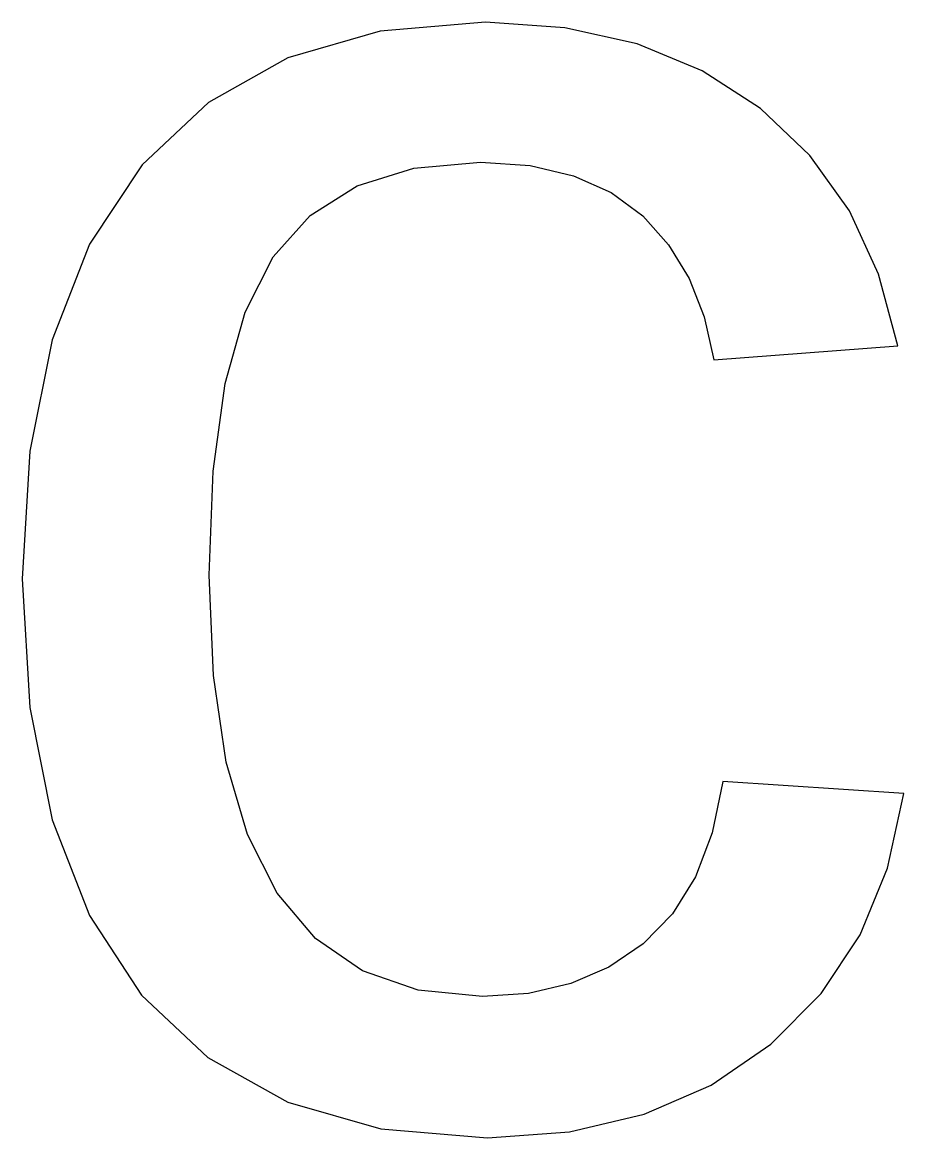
# Model space of a CAD drawing. Header units: metres. Extents: x 0.59 to 6.61, y -0.13 to 7.49.
import ezdxf

# ---------------------------------------------------------------- set-up
doc = ezdxf.new("R2010")
doc.units = ezdxf.units.M

msp = doc.modelspace()

# ---------------------------------------------------------------- linework, layer by layer
for p, q in [((3.754, 7.488), (3.0353, 7.4271)), ((4.295, 7.4512), (3.754, 7.488)), ((3.0353, 7.4271), (2.405, 7.2445)), ((4.788, 7.341), (4.295, 7.4512)), ((5.233, 7.1572), (4.788, 7.341)), ((2.405, 7.2445), (1.8632, 6.9401)), ((5.63, 6.9), (5.233, 7.1572)), ((1.8632, 6.9401), (1.41, 6.514)), ((5.9683, 6.5782), (5.63, 6.9)), ((6.2372, 6.201), (5.9683, 6.5782)), ((1.41, 6.514), (1.0526, 5.9721)), ((2.8777, 6.3707), (3.2652, 6.4917)), ((3.2652, 6.4917), (3.72, 6.532)), ((3.72, 6.532), (4.0584, 6.5092)), ((4.0584, 6.5092), (4.3557, 6.4407)), ((4.3557, 6.4407), (4.6119, 6.3267)), ((2.5577, 6.1692), (2.8777, 6.3707)), ((4.6119, 6.3267), (4.827, 6.167)), ((2.305, 5.887), (2.5577, 6.1692)), ((6.4368, 5.7683), (6.2372, 6.201)), ((4.827, 6.167), (5.0036, 5.9691)), ((1.0526, 5.9721), (0.7972, 5.3202)), ((5.0036, 5.9691), (5.1435, 5.7392)), ((2.1138, 5.5093), (2.305, 5.887)), ((5.1435, 5.7392), (5.2466, 5.4775)), ((6.567, 5.28), (6.4368, 5.7683)), ((1.9772, 5.0212), (2.1138, 5.5093)), ((5.2466, 5.4775), (5.313, 5.184)), ((0.7972, 5.3202), (0.6441, 4.5586)), ((5.313, 5.184), (6.567, 5.28)), ((1.8953, 4.4228), (1.9772, 5.0212)), ((0.6441, 4.5586), (0.593, 3.687)), ((1.868, 3.714), (1.8953, 4.4228)), ((0.593, 3.687), (0.6439, 2.8093)), ((1.897, 3.0281), (1.868, 3.714)), ((1.984, 2.4372), (1.897, 3.0281)), ((0.6439, 2.8093), (0.7965, 2.0432)), ((2.129, 1.9416), (1.984, 2.4372)), ((5.374, 2.304), (5.3014, 1.9542)), ((6.608, 2.222), (5.374, 2.304)), ((6.4977, 1.7131), (6.608, 2.222)), ((0.7965, 2.0432), (1.0509, 1.3888)), ((2.332, 1.541), (2.129, 1.9416)), ((5.3014, 1.9542), (5.1865, 1.6527)), ((6.31, 1.2582), (6.4977, 1.7131)), ((5.1865, 1.6527), (5.0294, 1.3997)), ((2.594, 1.2321), (2.332, 1.541)), ((1.0509, 1.3888), (1.407, 0.846)), ((5.0294, 1.3997), (4.83, 1.195)), ((2.915, 1.0115), (2.594, 1.2321)), ((6.0447, 0.8576), (6.31, 1.2582)), ((4.83, 1.195), (4.5965, 1.0375)), ((3.295, 0.8791), (2.915, 1.0115)), ((4.5965, 1.0375), (4.336, 0.925)), ((4.336, 0.925), (4.0485, 0.8575)), ((1.407, 0.846), (1.8597, 0.4199)), ((3.734, 0.835), (3.295, 0.8791)), ((4.0485, 0.8575), (3.734, 0.835)), ((5.702, 0.511), (6.0447, 0.8576)), ((5.2949, 0.2314), (5.702, 0.511)), ((1.8597, 0.4199), (2.404, 0.1155)), ((4.8368, 0.0317), (5.2949, 0.2314)), ((2.404, 0.1155), (3.0398, -0.0671)), ((4.3274, -0.0881), (4.8368, 0.0317)), ((3.0398, -0.0671), (3.767, -0.128)), ((3.767, -0.128), (4.3274, -0.0881))]:
    msp.add_line(p, q)

doc.saveas('drawing.dxf')
